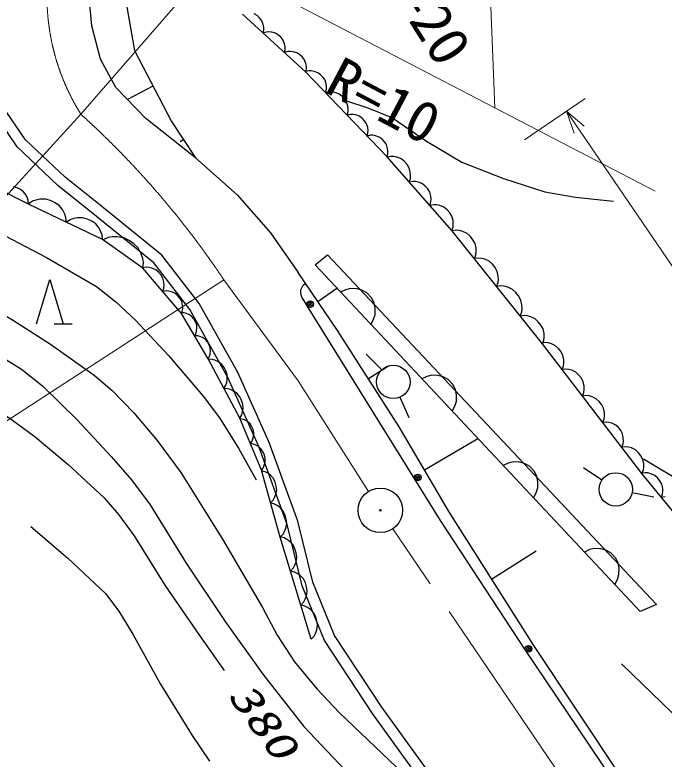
# Model space of a CAD drawing. Units: millimetres, scale not verified. Extents: x 40000 to 680000, y 20000 to 380000.
# Drawn here: x 337108 to 366269, y 275416 to 308876 of the extents above; entities that cross this region are included whole.
import ezdxf
from ezdxf.enums import TextEntityAlignment as Align

# ---------------------------------------------------------------- set-up
doc = ezdxf.new("R2010")
doc.units = ezdxf.units.MM
doc.header["$LTSCALE"] = 1000
doc.linetypes.add('CHAIN', pattern=[18.5, 12, -1.5, 3.5, -1.5])
for name, color, linetype, lineweight in [('M-BGD', 7, 'Continuous', 25), ('M-BMK', 2, 'CHAIN', 13), ('M-BMK-SRVR', 3, 'Continuous', 25), ('M-STR-HTXT', 7, 'Continuous', 13)]:
    doc.layers.add(name, color=color, linetype=linetype, lineweight=lineweight)
doc.styles.add('ＭＳ ゴシック', font='')
doc.styles.get('ＭＳ ゴシック').set_extended_font_data('MS Gothic')

msp = doc.modelspace()

# ---------------------------------------------------------------- linework, layer by layer
at = {"layer": 'M-BGD'}
for p, q in [((341816, 311097), (342475, 307272)), ((340567, 308383), (340393, 310188)), ((350180, 306307), (347334, 308910)), ((347987, 308841), (347855, 308927)), ((348102, 308736), (347987, 308841)), ((348200, 308611), (348102, 308736)), ((348263, 308448), (348200, 308611)), ((340948, 306891), (340567, 308383)), ((348261, 308062), (348292, 308210)), ((348287, 308321), (348263, 308448)), ((348292, 308210), (348287, 308321)), ((348407, 308105), (348261, 308062)), ((348517, 308110), (348407, 308105)), ((348646, 308097), (348517, 308110)), ((348814, 308050), (348646, 308097)), ((348947, 307964), (348814, 308050)), ((349062, 307858), (348947, 307964)), ((349159, 307734), (349062, 307858)), ((349222, 307571), (349159, 307734)), ((349246, 307443), (349222, 307571)), ((342475, 307272), (344141, 304080)), ((349221, 307184), (349251, 307333)), ((349366, 307228), (349221, 307184)), ((349251, 307333), (349246, 307443)), ((349476, 307233), (349366, 307228)), ((349605, 307220), (349476, 307233)), ((349773, 307172), (349605, 307220)), ((349906, 307086), (349773, 307172)), ((341643, 305607), (340948, 306891)), ((350021, 306981), (349906, 307086)), ((350119, 306856), (350021, 306981)), ((350181, 306694), (350119, 306856)), ((350205, 306566), (350181, 306694)), ((350210, 306456), (350205, 306566)), ((350312, 306357), (350164, 306323)), ((350180, 306307), (350210, 306456)), ((353824, 302490), (350180, 306307)), ((350423, 306354), (350312, 306357)), ((350551, 306333), (350423, 306354)), ((350715, 306274), (350551, 306333)), ((350841, 306179), (350715, 306274)), ((350949, 306066), (350841, 306179)), ((351038, 305935), (350949, 306066)), ((351089, 305769), (351038, 305935)), ((342996, 304218), (341643, 305607)), ((343308, 305676), (342159, 305076)), ((351062, 305383), (351102, 305529)), ((351105, 305639), (351089, 305769)), ((351102, 305529), (351105, 305639)), ((337206, 302937), (335673, 305166)), ((337588, 303263), (336125, 305391)), ((351221, 305419), (351062, 305383)), ((351340, 305416), (351221, 305419)), ((351478, 305393), (351340, 305416)), ((351655, 305330), (351478, 305393)), ((351791, 305227), (351655, 305330)), ((351907, 305106), (351791, 305227)), ((352003, 304965), (351907, 305106)), ((352058, 304786), (352003, 304965)), ((352029, 304370), (352072, 304528)), ((352075, 304646), (352058, 304786)), ((352072, 304528), (352075, 304646)), ((345217, 302448), (342996, 304218)), ((352177, 304404), (352029, 304370)), ((352287, 304401), (352177, 304404)), ((352415, 304380), (352287, 304401)), ((352579, 304321), (352415, 304380)), ((352706, 304226), (352579, 304321)), ((352813, 304113), (352706, 304226)), ((344141, 304080), (345217, 302448)), ((352902, 303982), (352813, 304113)), ((352954, 303815), (352902, 303982)), ((352969, 303686), (352954, 303815)), ((352926, 303430), (352966, 303576)), ((352966, 303576), (352969, 303686)), ((339361, 301579), (337588, 303263)), ((344679, 303264), (344537, 303170)), ((353074, 303463), (352926, 303430)), ((353184, 303461), (353074, 303463)), ((353313, 303439), (353184, 303461)), ((353477, 303380), (353313, 303439)), ((353603, 303285), (353477, 303380)), ((353711, 303173), (353603, 303285)), ((353800, 303042), (353711, 303173)), ((339032, 301202), (337206, 302937)), ((353851, 302875), (353800, 303042)), ((353867, 302746), (353851, 302875)), ((353824, 302490), (353864, 302636)), ((356739, 299185), (353824, 302490)), ((354000, 302516), (353828, 302485)), ((353864, 302636), (353867, 302746)), ((354127, 302508), (354000, 302516)), ((354274, 302478), (354127, 302508)), ((354461, 302403), (354274, 302478)), ((337721, 300367), (333998, 302228)), ((345217, 302448), (347091, 300783)), ((354602, 302287), (354461, 302403)), ((354721, 302152), (354602, 302287)), ((354818, 301998), (354721, 302152)), ((354870, 301803), (354818, 301998)), ((341089, 300206), (339361, 301579)), ((354821, 301360), (354874, 301526)), ((354881, 301654), (354870, 301803)), ((354874, 301526), (354881, 301654)), ((337207, 301093), (337045, 301143)), ((340778, 299814), (339032, 301202)), ((354981, 301389), (354821, 301360)), ((355100, 301382), (354981, 301389)), ((355237, 301354), (355100, 301382)), ((355411, 301283), (355237, 301354)), ((355543, 301176), (355411, 301283)), ((355654, 301050), (355543, 301176)), ((337358, 301018), (337207, 301093)), ((337495, 300918), (337358, 301018)), ((337608, 300768), (337495, 300918)), ((355744, 300905), (355654, 301050)), ((355792, 300724), (355744, 300905)), ((337671, 300642), (337608, 300768)), ((337708, 300530), (337671, 300642)), ((337721, 300367), (337708, 300530)), ((337894, 300495), (337709, 300373)), ((338046, 300548), (337894, 300495)), ((338232, 300585), (338046, 300548)), ((338487, 300589), (338232, 300585)), ((338709, 300525), (338487, 300589)), ((338915, 300426), (338709, 300525)), ((347091, 300783), (348583, 299082)), ((355747, 300310), (355796, 300466)), ((355804, 300584), (355792, 300724)), ((355796, 300466), (355804, 300584)), ((341045, 298772), (337721, 300367)), ((339104, 300293), (338915, 300426)), ((339260, 300092), (339104, 300293)), ((343704, 298078), (341089, 300206)), ((355919, 300342), (355747, 300310)), ((356046, 300334), (355919, 300342)), ((356193, 300303), (356046, 300334)), ((356379, 300228), (356193, 300303)), ((356521, 300113), (356379, 300228)), ((339348, 299923), (339260, 300092)), ((339401, 299771), (339348, 299923)), ((343344, 297727), (340778, 299814)), ((356640, 299978), (356521, 300113)), ((356736, 299823), (356640, 299978)), ((356788, 299628), (356736, 299823)), ((339422, 299550), (339401, 299771)), ((339597, 299666), (339422, 299550)), ((339741, 299717), (339597, 299666)), ((339918, 299752), (339741, 299717)), ((340159, 299756), (339918, 299752)), ((340370, 299695), (340159, 299756)), ((340564, 299601), (340370, 299695)), ((340743, 299475), (340564, 299601)), ((340891, 299284), (340743, 299475)), ((356800, 299479), (356788, 299628)), ((356792, 299352), (356800, 299479)), ((340975, 299125), (340891, 299284)), ((356739, 299185), (356792, 299352)), ((360800, 294083), (356739, 299185)), ((356937, 299194), (356752, 299169)), ((357072, 299178), (356937, 299194)), ((357226, 299138), (357072, 299178)), ((357421, 299048), (357226, 299138)), ((341025, 298981), (340975, 299125)), ((341045, 298772), (341025, 298981)), ((341300, 298860), (341066, 298757)), ((341484, 298892), (341300, 298860)), ((341704, 298898), (341484, 298892)), ((341996, 298853), (341704, 298898)), ((342237, 298737), (341996, 298853)), ((348583, 299082), (349826, 297296)), ((357566, 298917), (357421, 299048)), ((357685, 298767), (357566, 298917)), ((342862, 297486), (341045, 298772)), ((342453, 298584), (342237, 298737)), ((342643, 298396), (342453, 298584)), ((357780, 298597), (357685, 298767)), ((357824, 298387), (357780, 298597)), ((342782, 298136), (342643, 298396)), ((342849, 297926), (342782, 298136)), ((357813, 298092), (357829, 298227)), ((357829, 298227), (357824, 298387)), ((342881, 297742), (342849, 297926)), ((345388, 295907), (343704, 298078)), ((350590, 297632), (351145, 298083)), ((351145, 298083), (365929, 282362)), ((357748, 297917), (357813, 298092)), ((357933, 297942), (357748, 297917)), ((358068, 297927), (357933, 297942)), ((358223, 297886), (358068, 297927)), ((358417, 297796), (358223, 297886)), ((358562, 297665), (358417, 297796)), ((343005, 297534), (342844, 297507)), ((342862, 297486), (342881, 297742)), ((344590, 295448), (342862, 297486)), ((343123, 297524), (343005, 297534)), ((343260, 297493), (343123, 297524)), ((343433, 297419), (343260, 297493)), ((344969, 295630), (343344, 297727)), ((365201, 282050), (350590, 297632)), ((358682, 297515), (358562, 297665)), ((358776, 297345), (358682, 297515)), ((343563, 297309), (343433, 297419)), ((343671, 297181), (343563, 297309)), ((343759, 297035), (343671, 297181)), ((351596, 294693), (349826, 297296)), ((358821, 297135), (358776, 297345)), ((358825, 296975), (358821, 297135)), ((338073, 294980), (338673, 296980)), ((338673, 296980), (339273, 294980)), ((343803, 296852), (343759, 297035)), ((343812, 296712), (343803, 296852)), ((350063, 296719), (350137, 296788)), ((350137, 296788), (350188, 296820)), ((358744, 296665), (358810, 296840)), ((358810, 296840), (358825, 296975)), ((343749, 296439), (343802, 296594)), ((343899, 296464), (343749, 296439)), ((343802, 296594), (343812, 296712)), ((344009, 296455), (343899, 296464)), ((344136, 296426), (344009, 296455)), ((349947, 296412), (349956, 296511)), ((349956, 296511), (349993, 296605)), ((349993, 296605), (350063, 296719)), ((350711, 295994), (351575, 296582)), ((351962, 296520), (351732, 296414)), ((352190, 296569), (351962, 296520)), ((352473, 296560), (352190, 296569)), ((352697, 296496), (352473, 296560)), ((352920, 296376), (352697, 296496)), ((358941, 296692), (358744, 296665)), ((359084, 296675), (358941, 296692)), ((359249, 296632), (359084, 296675)), ((359456, 296536), (359249, 296632)), ((359609, 296398), (359456, 296536)), ((344296, 296357), (344136, 296426)), ((344417, 296255), (344296, 296357)), ((344518, 296136), (344417, 296255)), ((344599, 296000), (344518, 296136)), ((349960, 296278), (349947, 296412)), ((349995, 296183), (349960, 296278)), ((350080, 296047), (349995, 296183)), ((353138, 296142), (352920, 296376)), ((353244, 295913), (353138, 296142)), ((359736, 296238), (359609, 296398)), ((359837, 296057), (359736, 296238)), ((344640, 295831), (344599, 296000)), ((344648, 295701), (344640, 295831)), ((347116, 292805), (345388, 295907)), ((350238, 295792), (350080, 296047)), ((356219, 286144), (350238, 295792)), ((353294, 295685), (353244, 295913)), ((359884, 295834), (359837, 296057)), ((359889, 295664), (359884, 295834)), ((344712, 295478), (344572, 295479)), ((344590, 295448), (344639, 295591)), ((345787, 293409), (344590, 295448)), ((344639, 295591), (344648, 295701)), ((344810, 295452), (344712, 295478)), ((344921, 295406), (344810, 295452)), ((346669, 292580), (344969, 295630)), ((353284, 295402), (353294, 295685)), ((359803, 295335), (359873, 295521)), ((359873, 295521), (359889, 295664)), ((345056, 295318), (344921, 295406)), ((345149, 295206), (345056, 295318)), ((345222, 295082), (345149, 295206)), ((353100, 294955), (353221, 295178)), ((353221, 295178), (353284, 295402)), ((359988, 295360), (359803, 295335)), ((360123, 295345), (359988, 295360)), ((360278, 295304), (360123, 295345)), ((360472, 295214), (360278, 295304)), ((360617, 295083), (360472, 295214)), ((338873, 294980), (339673, 294980)), ((345275, 294945), (345222, 295082)), ((345272, 294665), (345285, 294785)), ((345285, 294785), (345275, 294945)), ((360737, 294933), (360617, 295083)), ((360831, 294763), (360737, 294933)), ((345179, 294444), (345246, 294567)), ((345319, 294443), (345179, 294444)), ((345246, 294567), (345272, 294665)), ((345418, 294417), (345319, 294443)), ((354373, 290355), (351596, 294693)), ((360876, 294553), (360831, 294763)), ((360880, 294393), (360876, 294553)), ((345528, 294371), (345418, 294417)), ((345663, 294283), (345528, 294371)), ((345757, 294171), (345663, 294283)), ((345830, 294047), (345757, 294171)), ((360943, 294142), (360770, 294122)), ((360800, 294083), (360865, 294258)), ((360865, 294258), (360880, 294393)), ((361070, 294126), (360943, 294142)), ((361214, 294085), (361070, 294126)), ((345882, 293910), (345830, 294047)), ((345893, 293750), (345882, 293910)), ((365276, 288253), (360800, 294083)), ((361395, 293997), (361214, 294085)), ((361529, 293873), (361395, 293997)), ((361638, 293730), (361529, 293873)), ((345787, 293409), (345854, 293532)), ((345854, 293532), (345879, 293630)), ((345879, 293630), (345893, 293750)), ((353583, 292912), (352884, 293628)), ((361724, 293569), (361638, 293730)), ((361762, 293372), (361724, 293569)), ((347205, 290750), (345787, 293409)), ((345968, 293388), (345793, 293397)), ((346089, 293351), (345968, 293388)), ((346225, 293288), (346089, 293351)), ((346389, 293171), (346225, 293288)), ((346501, 293027), (346389, 293171)), ((361747, 293095), (361764, 293222)), ((361764, 293222), (361762, 293372)), ((346585, 292868), (346501, 293027)), ((346644, 292695), (346585, 292868)), ((348534, 289658), (347116, 292805)), ((352985, 292524), (353883, 293099)), ((361683, 292933), (361747, 293095)), ((361857, 292953), (361683, 292933)), ((361983, 292936), (361857, 292953)), ((362128, 292896), (361983, 292936)), ((362309, 292808), (362128, 292896)), ((362442, 292683), (362309, 292808)), ((346626, 292345), (346649, 292494)), ((346649, 292494), (346644, 292695)), ((348071, 289470), (346669, 292580)), ((355615, 292624), (355385, 292518)), ((355843, 292673), (355615, 292624)), ((356125, 292664), (355843, 292673)), ((356350, 292601), (356125, 292664)), ((356572, 292480), (356350, 292601)), ((356791, 292247), (356572, 292480)), ((362552, 292540), (362442, 292683)), ((362637, 292379), (362552, 292540)), ((346499, 292074), (346589, 292224)), ((346589, 292224), (346626, 292345)), ((356897, 292017), (356791, 292247)), ((362676, 292182), (362637, 292379)), ((362677, 292032), (362676, 292182)), ((346674, 292065), (346499, 292074)), ((346795, 292028), (346674, 292065)), ((346931, 291964), (346795, 292028)), ((347095, 291848), (346931, 291964)), ((347207, 291703), (347095, 291848)), ((356946, 291789), (356897, 292017)), ((356937, 291506), (356946, 291789)), ((362597, 291743), (362661, 291906)), ((362661, 291906), (362677, 292032)), ((347291, 291544), (347207, 291703)), ((347349, 291371), (347291, 291544)), ((354404, 291687), (354802, 290770)), ((356873, 291282), (356937, 291506)), ((362770, 291763), (362597, 291743)), ((362897, 291746), (362770, 291763)), ((363041, 291706), (362897, 291746)), ((363222, 291618), (363041, 291706)), ((363356, 291494), (363222, 291618)), ((363465, 291351), (363356, 291494)), ((347332, 291022), (347355, 291170)), ((347355, 291170), (347349, 291371)), ((356753, 291059), (356873, 291282)), ((363551, 291190), (363465, 291351)), ((363589, 290992), (363551, 291190)), ((347205, 290750), (347295, 290900)), ((347295, 290900), (347332, 291022)), ((363574, 290716), (363591, 290842)), ((363591, 290842), (363589, 290992)), ((348180, 288401), (347205, 290750)), ((347360, 290690), (347221, 290710)), ((347454, 290651), (347360, 290690)), ((347557, 290590), (347454, 290651)), ((347679, 290484), (347557, 290590)), ((347756, 290361), (347679, 290484)), ((363510, 290553), (363574, 290716)), ((363672, 290572), (363510, 290553)), ((363790, 290556), (363672, 290572)), ((363925, 290519), (363790, 290556)), ((364094, 290437), (363925, 290519)), ((364219, 290320), (364094, 290437)), ((347811, 290228), (347756, 290361)), ((347844, 290085), (347811, 290228)), ((356629, 286502), (354373, 290355)), ((364321, 290187), (364219, 290320)), ((364401, 290037), (364321, 290187)), ((347765, 289714), (347803, 289809)), ((347803, 289809), (347833, 289925)), ((347833, 289925), (347844, 290085)), ((355501, 288429), (357901, 289834)), ((364437, 289852), (364401, 290037)), ((364438, 289712), (364437, 289852)), ((347681, 289602), (347765, 289714)), ((347831, 289580), (347681, 289602)), ((347933, 289538), (347831, 289580)), ((348045, 289471), (347933, 289538)), ((348177, 289357), (348045, 289471)), ((349340, 285968), (348071, 289470)), ((349819, 286113), (348534, 289658)), ((364363, 289443), (364423, 289595)), ((364537, 289463), (364363, 289443)), ((364423, 289595), (364438, 289712)), ((364663, 289446), (364537, 289463)), ((364807, 289406), (364663, 289446)), ((348261, 289223), (348177, 289357)), ((348321, 289079), (348261, 289223)), ((364988, 289318), (364807, 289406)), ((365122, 289193), (364988, 289318)), ((365231, 289051), (365122, 289193)), ((348356, 288925), (348321, 289079)), ((348344, 288751), (348356, 288925)), ((359495, 288778), (359267, 288729)), ((359778, 288769), (359495, 288778)), ((360002, 288705), (359778, 288769)), ((365317, 288890), (365231, 289051)), ((365355, 288692), (365317, 288890)), ((348180, 288401), (348270, 288523)), ((348270, 288523), (348312, 288625)), ((348312, 288625), (348344, 288751)), ((359267, 288729), (359038, 288623)), ((360225, 288585), (360002, 288705)), ((360444, 288351), (360225, 288585)), ((363474, 287960), (362642, 288515)), ((365341, 288416), (365357, 288542)), ((365357, 288542), (365355, 288692)), ((349028, 285393), (348180, 288401)), ((348355, 288331), (348187, 288377)), ((348466, 288269), (348355, 288331)), ((348586, 288178), (348466, 288269)), ((348721, 288029), (348586, 288178)), ((360550, 288121), (360444, 288351)), ((360599, 287893), (360550, 288121)), ((365425, 288293), (365263, 288269)), ((365276, 288253), (365341, 288416)), ((369753, 282770), (365276, 288253)), ((365543, 288281), (365425, 288293)), ((365679, 288247), (365543, 288281)), ((365850, 288170), (365679, 288247)), ((365978, 288058), (365850, 288170)), ((348799, 287864), (348721, 288029)), ((348848, 287691), (348799, 287864)), ((360590, 287611), (360599, 287893)), ((366084, 287928), (365978, 288058)), ((366169, 287780), (366084, 287928)), ((366210, 287597), (366169, 287780)), ((348830, 287312), (348868, 287509)), ((348868, 287509), (348848, 287691)), ((360526, 287386), (360590, 287611)), ((366204, 287339), (366216, 287457)), ((366216, 287457), (366210, 287597)), ((348714, 287061), (348776, 287172)), ((348776, 287172), (348830, 287312)), ((360406, 287164), (360526, 287386)), ((364834, 287397), (365814, 287201)), ((366148, 287185), (366204, 287339)), ((366322, 287210), (366148, 287185)), ((348594, 286933), (348714, 287061)), ((348774, 286884), (348594, 286933)), ((348892, 286818), (348774, 286884)), ((349020, 286721), (348892, 286818)), ((349164, 286562), (349020, 286721)), ((349247, 286386), (349164, 286562)), ((360411, 280524), (356629, 286502)), ((349299, 286201), (349247, 286386)), ((349321, 286008), (349299, 286201)), ((350484, 283365), (349819, 286113)), ((360014, 280355), (356219, 286144)), ((349223, 285648), (349280, 285797)), ((349280, 285797), (349321, 286008)), ((350007, 283211), (349340, 285968)), ((349028, 285393), (349156, 285529)), ((349156, 285529), (349223, 285648)), ((349206, 285359), (349025, 285404)), ((350423, 280812), (349028, 285393)), ((349326, 285295), (349206, 285359)), ((349455, 285200), (349326, 285295)), ((349603, 285045), (349455, 285200)), ((349689, 284870), (349603, 285045)), ((349745, 284687), (349689, 284870)), ((358520, 283513), (360519, 284778)), ((362920, 284833), (362690, 284727)), ((363148, 284882), (362920, 284833)), ((363431, 284873), (363148, 284882)), ((363655, 284809), (363431, 284873)), ((363878, 284689), (363655, 284809)), ((349735, 284282), (349771, 284494)), ((349771, 284494), (349745, 284687)), ((364096, 284456), (363878, 284689)), ((364202, 284226), (364096, 284456)), ((349616, 284012), (349680, 284132)), ((349680, 284132), (349735, 284282)), ((364252, 283998), (364202, 284226)), ((349491, 283873), (349616, 284012)), ((349672, 283828), (349491, 283873)), ((349792, 283764), (349672, 283828)), ((349921, 283670), (349792, 283764)), ((364242, 283715), (364252, 283998)), ((350069, 283514), (349921, 283670)), ((350155, 283340), (350069, 283514)), ((364058, 283268), (364179, 283491)), ((364179, 283491), (364242, 283715)), ((351015, 280746), (350007, 283211)), ((350211, 283156), (350155, 283340)), ((350236, 282963), (350211, 283156)), ((351459, 280980), (350484, 283365)), ((350146, 282601), (350201, 282751)), ((350201, 282751), (350236, 282963)), ((349957, 282343), (350082, 282481)), ((350082, 282481), (350146, 282601)), ((350138, 282297), (349957, 282343)), ((350258, 282234), (350138, 282297)), ((350387, 282139), (350258, 282234)), ((350535, 281983), (350387, 282139)), ((365929, 282362), (365201, 282050)), ((350621, 281809), (350535, 281983)), ((350677, 281625), (350621, 281809)), ((350666, 281221), (350702, 281432)), ((350702, 281432), (350677, 281625)), ((350548, 280950), (350612, 281070)), ((350612, 281070), (350666, 281221)), ((350423, 280812), (350548, 280950)), ((353175, 277461), (351015, 280746)), ((353586, 277745), (351459, 280980)), ((366207, 271810), (360411, 280524)), ((365867, 271672), (360014, 280355)), ((355802, 274687), (353586, 277745)), ((355417, 274367), (353175, 277461))]:
    msp.add_line(p, q, dxfattribs=at)
for points in [[(352005, 305004), (352968, 304704), (354070, 304241), (355600, 303202), (357186, 302248), (359057, 301527), (360919, 300925), (362292, 300676), (363691, 300529), (364000, 300502)], [(326615, 302997), (328335, 302464), (329974, 301852), (333170, 300533), (336348, 299109), (338530, 297973), (340776, 296660), (341646, 295976), (342521, 295152), (344011, 293564), (345569, 291739), (346297, 290754), (347147, 289400), (347952, 287975)], [(329619, 298567), (331868, 297728), (333969, 296828), (335447, 296078), (336998, 295168), (338713, 294069), (340670, 292677), (341474, 291983), (342454, 290982), (343495, 289747), (344561, 288297), (346426, 285309), (348227, 282226), (348893, 280993), (349670, 279795), (350688, 278559), (351680, 277511), (355539, 273818)], [(331503, 295562), (334109, 294540), (336617, 293435), (337403, 292943), (338348, 292200), (339905, 290673), (341436, 289028), (342350, 287975), (343182, 286849), (344802, 284220), (346550, 281601), (348249, 279240), (350079, 276883), (352447, 274387), (355120, 271755), (356706, 270553), (358219, 269531), (361344, 267809)], [(332726, 292687), (334228, 292113), (335858, 291359), (336882, 290739), (338011, 289912), (339498, 288664), (341113, 287160), (341762, 286421), (342464, 285452), (343847, 283243), (345396, 280967), (346513, 279404)], [(365347, 288917), (367241, 287784), (369237, 286455), (370602, 285378), (371948, 284183), (373952, 282346), (376235, 280399), (376973, 279789)], [(337818, 285867), (339492, 284443), (341179, 282863), (341780, 282071), (342402, 281041), (343654, 278792), (345065, 276479), (345854, 275320)], [(364350, 279707), (367075, 277059), (369648, 274413), (376224, 267519), (377981, 265602), (379892, 263673), (380963, 262750), (382242, 261789), (384143, 260573), (385978, 259237), (387285, 257890), (388603, 256382), (389235, 255512), (389955, 254315), (390852, 252576)]]:
    msp.add_lwpolyline(points, dxfattribs=at)
for centre, radius in [((350365, 295871), 150), ((350365, 295871), 90), ((350365, 295871), 30), ((354106, 292376), 750), ((355200, 288073), 150), ((355200, 288073), 90), ((355200, 288073), 30), ((364098, 287544), 750), ((360182, 280375), 150), ((360182, 280375), 90), ((360182, 280375), 30)]:
    msp.add_circle(centre, radius, dxfattribs=at)
at = {"layer": 'M-BMK'}
for p, q in [((349833, 292417), (346495, 296965)), ((352986, 287447), (349833, 292417)), ((363351, 272130), (354084, 285775))]:
    msp.add_line(p, q, dxfattribs=at)
for centre, radius, start, end in [((348548, 309717), 10000, 151.2351, 212.0854), ((313229, 274753), 40000, 33.7311, 47.8424)]:
    msp.add_arc(centre, radius, start, end, dxfattribs=at)
at = {"layer": 'M-BMK-SRVR'}
for radius in [1000, 40]:
    msp.add_circle((353522, 286603), radius, dxfattribs=at)
at = {"layer": 'M-STR-HTXT'}
for p, q in [((358672, 304699), (357829, 324871)), ((339782, 314529), (365862, 300957)), ((340075, 304405), (345981, 311228)), ((360000, 303262), (362718, 305110)), ((362222, 303564), (361891, 304548)), ((361891, 304548), (362685, 303879)), ((361891, 304548), (388495, 265436)), ((320121, 282586), (340075, 304405)), ((346495, 296965), (321478, 280715))]:
    msp.add_line(p, q, dxfattribs=at)

# ---------------------------------------------------------------- texts
at = {"layer": 'M-BGD', "style": 'ＭＳ ゴシック', "oblique": 15, "width": 1.4}
msp.add_text('380', height=1320, rotation=306.2, dxfattribs=at).set_placement((346298, 278047), align=Align.BOTTOM_LEFT)
at = {"layer": 'M-STR-HTXT', "style": 'ＭＳ ゴシック', "width": 1.05}
for s, rotation, p in [('R=20', 302.1, (352909, 310565)), ('R=10', 332.1, (350684, 304954))]:
    msp.add_text(s, height=1833, rotation=rotation, dxfattribs=at).set_placement(p, align=Align.BOTTOM_LEFT)

doc.saveas('drawing.dxf')
